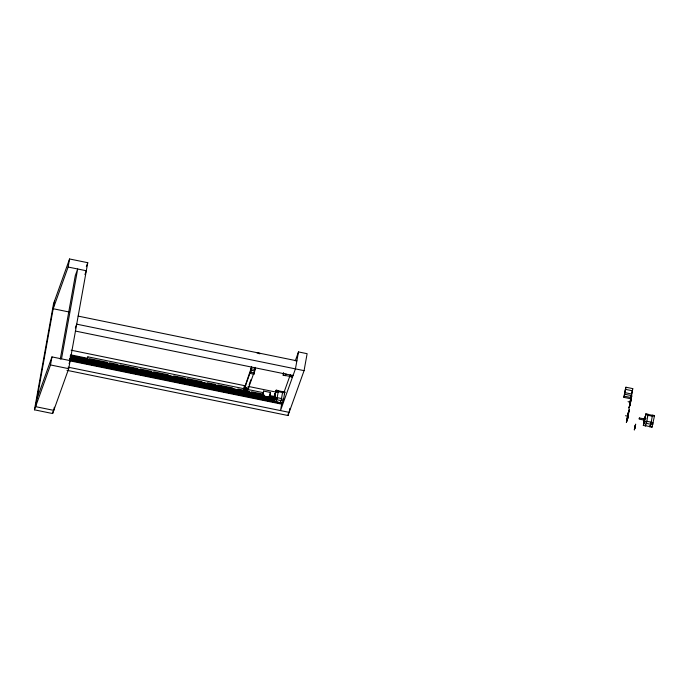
<?xml version="1.0" encoding="UTF-8"?>
<svg xmlns="http://www.w3.org/2000/svg" width="689" height="689" viewBox="0 0 689 689"><rect width="100%" height="100%" fill="white"/><g stroke="black" fill="none" stroke-linecap="round" stroke-linejoin="round"><path stroke-width="1.03" d="M87.839 356.885L87.503 358.513L87.865 356.824L263.465 392.696M269.614 395.882L269.442 397.467L270.458 392.463L263.629 391.068L263.043 393.781M274.411 398.492L274.575 397.071M628.067 413.865L627.421 418.12L627.739 416.182L625.526 415.717M627.49 418.163L628.092 413.934M630.357 401.231L630.039 403.074L630.246 401.971M630.719 400.309C630.323 403.832 630.935 398.242 630.719 400.042M645.145 417.138L644.103 422.124L644.387 420.023M245.939 390.31L245.895 391.068M246.007 389.595L246.576 387.58L245.577 392.558L246.197 389.164M246.963 391.206L247.411 389.173L247.342 389.888M247.093 389.182C246.989 390.973 247.739 385.495 246.843 389.586M627.998 414.83L628.29 413.684L627.757 416.087L627.989 414.477M251.649 366.815L251.063 370.312L254.741 370.88L253.931 374.205L250.357 373.481L251.494 366.582M253.931 374.205L255.068 367.306M276.22 390.155L273.981 398.388L274.463 395.236L274.997 393.393L273.645 401.816L276.22 390.155L278.356 390.594L278.235 391.662L282.602 392.558L282.662 391.653L278.296 390.766M275.893 401.187L275.781 402.255L276.745 399.56L246.653 393.419M280.259 402.083L280.147 403.151L281.112 400.455L283.248 400.886L284.858 391.929L282.723 391.49L281.448 398.974L283.584 399.413M285.952 373.851L285.306 375.651L283.17 375.212L283.558 372.611M69.425 360.011L282.283 403.582L282.326 402.944M285.306 375.651L285.427 374.583M292.455 375.178L291.809 376.978L289.673 376.538L289.716 375.901M289.785 375.471L289.733 376.375L285.367 375.479M291.809 376.978L291.852 376.332M629.109 407.724L629.16 406.829L628.893 408.31L630.159 404.787L631.77 395.822L630.246 400.826L630.719 398.759L623.898 397.364L625.035 390.474L625.931 387.218L632.752 388.613L631.434 395.607L624.613 394.211L625.931 387.218M626.508 422.012L626.551 421.367M626.568 421.849L626.938 420.342M629.083 410.351L628.756 412.117L628.859 411.445M630.719 398.759L632.752 388.613M631.624 396.235L631.408 397.277M634.957 427.016L635 426.336M634.974 427.791L635.491 424.82M643.337 425.449L645.912 413.796L648.048 414.227L646.773 421.72L644.637 421.28L643.337 425.449L645.472 425.888L646.437 423.192L644.301 422.762M644.637 421.28L645.912 413.796M645.472 425.888L645.584 424.82M652.354 415.286L647.987 414.399L647.927 415.295L652.294 416.19L652.414 415.123L654.55 415.562L651.975 427.214L649.839 426.784L649.951 425.716M651.975 427.214L652.018 426.577L649.873 426.138M263 394.099L251.468 391.791M269.821 395.486L270.062 394.444M627.817 416.363C627.145 419.257 628.092 413.641 627.843 416.673M627.627 417.189L627.739 416.277L627.412 418.18L627.515 417.646M630.099 402.729L629.815 404.564L630.151 402.402M639.159 419.101L644.508 420.195L644.559 419.756M245.663 392.144L245.835 391.412M246.085 389.621L246.378 389.07M247.006 389.931L246.352 392.739L246.576 390.99M246.464 392.308L246.628 391.576L246.498 392.256M246.602 391.076L246.869 390.482M247.075 388.915L247.239 388.183M627.403 418.24L627.274 418.679L627.309 418.102M627.472 417.215L627.567 416.69M627.894 415.501C628.334 415.045 627.429 416.914 628.179 414.39M247.084 389.302L246.903 389.673M263.224 393.161L263.164 393.522M273.817 400.817L273.972 400.033L273.852 400.791L69.839 359.055M277.03 398.035L276.9 398.673M627.584 416.957L627.662 416.578M630.271 403.625L630.116 404.383L630.383 403.668M631.339 397.829L631.339 397.596M643.509 424.458L643.664 423.675L643.535 424.441M645.55 415.562L645.714 414.778L645.584 415.553M646.601 422.288L646.73 421.608M247.36 389.423L247.377 389.578M627.731 418.111L627.843 417.81M627.619 418.473L627.662 418.025M629.953 404.081L630.056 403.53M630.314 402.669L630.082 403.616L630.383 402.557M630.314 401.885L630.556 399.964M630.642 401.127L630.409 401.98M243.648 390.026L243.613 390.517L244.001 388.475M246.352 389.078L246.317 389.509M630.668 400.843L630.659 400.163M243.639 390.103L243.639 390.534M630.271 401.833L630.616 400.343M643.939 419.928L643.672 422.021L644.689 417.043L644.077 419.213M629.29 406.751L629.376 406.312M247.006 389.819L246.938 390.56M255.223 367.547L254.741 370.88M647.72 415.811L647.849 415.217L647.763 415.829M34.45 409.826L53.509 303.849L69.572 258.978L87.761 262.698L68.702 368.675L52.64 413.546L34.45 409.826L50.512 364.955L51.968 356.902L70.149 360.623L69.089 363.603M54.638 300.68L35.587 406.656L53.776 410.377L54.336 407.225M69.365 312.039L53.191 308.732L68.125 267.039L69.572 258.978M60.262 359.184L75.282 275.66L77.676 268.986L61.51 358.857M52.64 413.546L53.019 411.445M250.357 373.481L251.166 370.148M281.758 403.599L280.501 410.584L295.435 368.882L298.483 351.924L307.122 353.69L304.073 370.648L288.011 415.519L66.962 370.329M288.011 415.519L288.545 412.53M289.862 408.362L289.139 412.349L68.09 367.159M623.898 397.364L624.708 394.039M626.99 420.66L628.601 411.695M629.531 406.544L631.529 395.434M635.069 425.776L634.311 430.022L635.671 424.114L635.129 426.388M634.69 428.954L634.845 427.748M274.756 398.061L274.877 397.527L274.825 397.984M626.818 420.557L626.783 420.445M244.044 389.294L251.252 367.978L250.658 371.182L244.251 389.096M254.534 370.329L254.835 368.727M283.403 373.834L283.446 373.912M246.317 388.467L246.361 388.269M262.888 393.97L262.604 396.072L263.276 393.531M275.014 394.125L275.1 393.979M274.661 396.563L275.273 393.901M630.142 402.488L628.058 401.601M639.228 418.619L639.401 418.008L639.271 418.421M274.971 395.934L275.462 393.531M275.988 391.498L275.884 391.938M278.046 392.05L278.184 391.593L278.029 392.36M270.433 392.472L269.985 394.918M630.056 403.754L630.073 403.461M247.127 388.587L247.222 388.191M269.907 394.935L269.847 395.477M275.092 395.942L274.472 398.423M269.916 394.9L270.028 394.452M263.069 393.083L263.646 391.085M627.774 416.001L627.782 415.519M627.808 416.294L627.808 416.845M630.34 402.307L630.185 402.91M247.187 390.594L247.075 391.042M627.705 414.95L628.179 412.883M629.953 405.365L630.426 403.298M627.412 419.48L627.886 417.413M634.862 427.568L634.603 428.989M644.689 418.619L645.119 417.129M247.101 389.423L247.041 389.896M37.034 398.604L51.968 356.902M86.34 266.669L87.761 262.698M84.945 274.567L86.314 270.751L68.125 267.039M75.342 327.981L76.712 324.166L304.073 370.648M249.142 384.651L250.917 379.673M247.833 389.845L254.241 371.931M283.17 375.212L283.808 373.412M283.911 392.635L289.595 376.745M289.673 376.538L290.31 374.747M295.28 360.864L298.483 351.924M284.212 393.72L284.858 391.929M282.042 403.082L282.232 402.342M282.283 403.582L283.248 400.886M631.072 397.053L631.727 395.219M629.875 403.358L630.831 400.688M628.532 411.169L629.195 409.335M627.334 417.474L628.29 414.804M649.839 426.784L650.804 424.088L652.939 424.527M245.069 387.554C245.585 386.219 241.693 387.373 244.922 387.588M248.402 388.346L248.867 388.105L248.384 387.718M625.543 389.371L632.364 390.766M624.794 392.618L631.615 394.013M624.32 396.184L631.141 397.579M645.869 414.433L648.004 414.873M654.507 416.199L652.371 415.768L651.139 422.607L653.275 423.046M644.603 417.965L646.032 418.257M639.392 417.956L644.74 419.05M645.533 425.724L649.899 426.612M78.158 316.113L296.881 360.829M75.368 331.056L293.04 375.557M251.252 368.736L254.827 369.459M250.779 372.301L254.353 373.025M276.177 390.801L278.313 391.24L277.081 398.087L274.945 397.648M282.679 392.127L284.815 392.566M71.139 350.201L245.878 385.926M247.98 386.357L276.401 392.162M70.605 354.809L87.425 358.254M89.536 358.685L107.406 362.336M109.508 362.767L117.922 364.49M120.024 364.92L137.903 368.572M140.005 369.003L151.571 371.371M153.673 371.793L168.4 374.807M173.654 375.884L185.22 378.244M187.33 378.674L202.049 381.689M207.303 382.765L215.717 384.479M217.819 384.91L232.546 387.924M237.8 388.992L243.062 390.069M247.265 390.93L249.366 391.361M269.347 395.443L274.61 396.519M261.768 394.547L263.87 394.978M70.424 355.524L246.033 391.421M248.135 391.852L263.913 395.081M269.166 396.158L274.429 397.226M70.416 355.705L246.025 391.61M248.126 392.032L263.904 395.262M269.158 396.339L274.42 397.407M70.312 355.843L74.515 356.704M242.769 391.102L245.921 391.748L242.674 391.137M261.691 394.969L263.801 395.4M70.33 356.351L246.808 392.42M248.04 392.678L264.869 396.123M266.97 396.554L275.385 398.268M70.269 356.514L246.671 392.601M247.98 392.851L275.324 398.44M244.595 392.308L246.696 392.739M71.113 357.298L275.118 399.009M275.109 399.189L71.105 357.479L243.493 392.773M70.114 357.513L274.119 399.224M71.113 357.901L274.058 399.387M72.061 358.246L135.087 371.044M136.207 371.362L150.925 374.368M153.027 374.799L199.233 384.161M200.353 384.471L215.071 387.485M217.173 387.916L232.882 391.042M234.002 391.352L248.72 394.366M250.822 394.788L272.904 399.31M69.908 358.495L274.963 400.421M69.813 358.909L273.817 400.619M69.701 359.236L273.705 400.938M273.679 401.179L275.109 401.463M69.623 359.658L280.991 402.867M69.537 359.692L281.956 403.117M69.434 359.83L281.853 403.254M69.46 360.114L281.879 403.539L281.663 404.15L70.295 360.933M50.512 364.955L68.702 368.675M258.745 353.423A1.163 1.077 19.7 0 1 259.288 353.793M257.118 353.078A2.325 2.153 19.7 0 1 259.951 353.758M247.506 390.999A2.351 0.887 10.2 0 1 247.696 392.299M246.257 392.368A2.351 0.887 10.2 0 1 244.974 392.093M244.302 391.8A2.351 0.887 10.2 0 1 244.879 390.474M644.404 421.926L644.568 421.16L644.404 421.909M627.972 413.46L626.361 422.426L627.619 418.903L629.238 409.938L627.972 413.46M277.159 397.656L276.685 399.723L281.052 400.619L281.525 398.552L277.159 397.656M646.85 421.298L646.377 423.365L650.743 424.252L651.217 422.185L646.85 421.298M244.423 393.178A2.351 0.887 10.2 0 0 248.049 393.074A2.351 0.887 10.2 0 0 244.759 391.688A2.351 0.887 10.2 0 0 244.423 393.178"/></g></svg>
